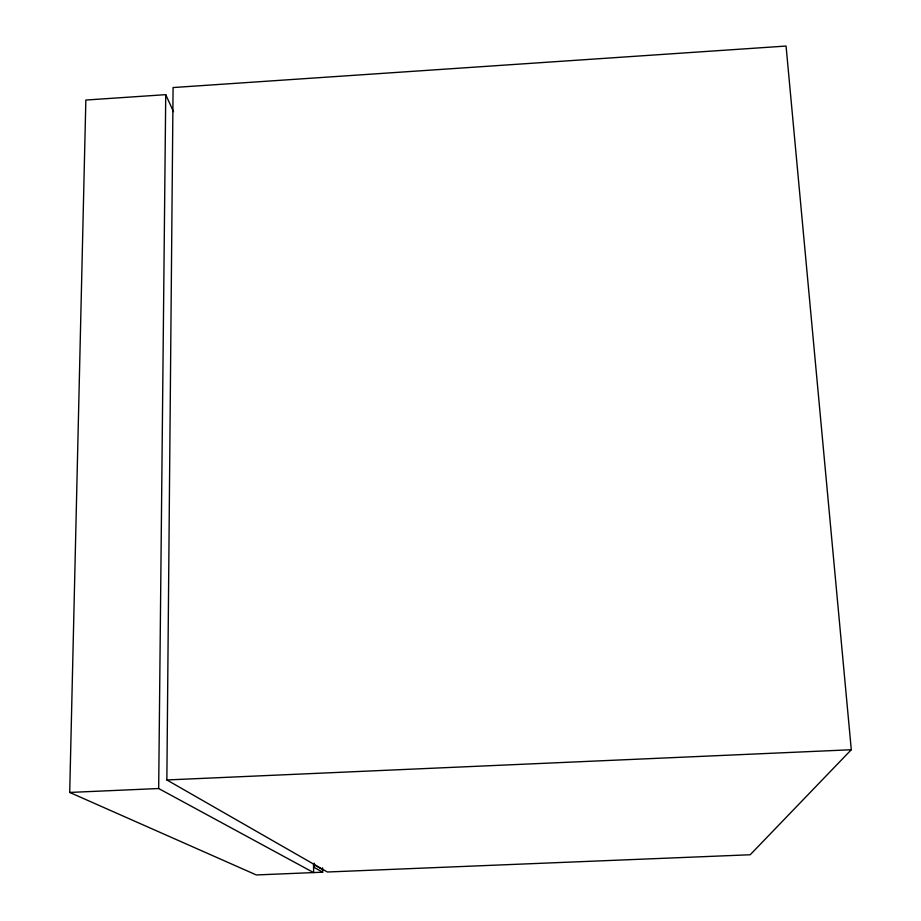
<?xml version="1.0" encoding="UTF-8"?>
<svg xmlns="http://www.w3.org/2000/svg" width="921" height="921" viewBox="0 0 921 921"><rect width="100%" height="100%" fill="white"/><g stroke="black" fill="none" stroke-linecap="round" stroke-linejoin="round"><path stroke-width="1.38" d="M166.862 779.96L173.079 87.553L786.062 46.05L851.292 749.74L750.212 854.757L327.392 872.003L166.862 779.96L851.292 749.74M313.531 863.99L313.647 872.613L158.677 788.526L165.734 94.656L85.849 100.044L69.708 792.44L256.337 874.95L322.661 872.199L322.603 867.881M69.708 792.44L158.677 788.526M322.661 872.199L314.303 867.49L314.245 863.184M315.051 865.291L321.878 869.194M165.734 94.656L173.493 111.648"/></g></svg>
